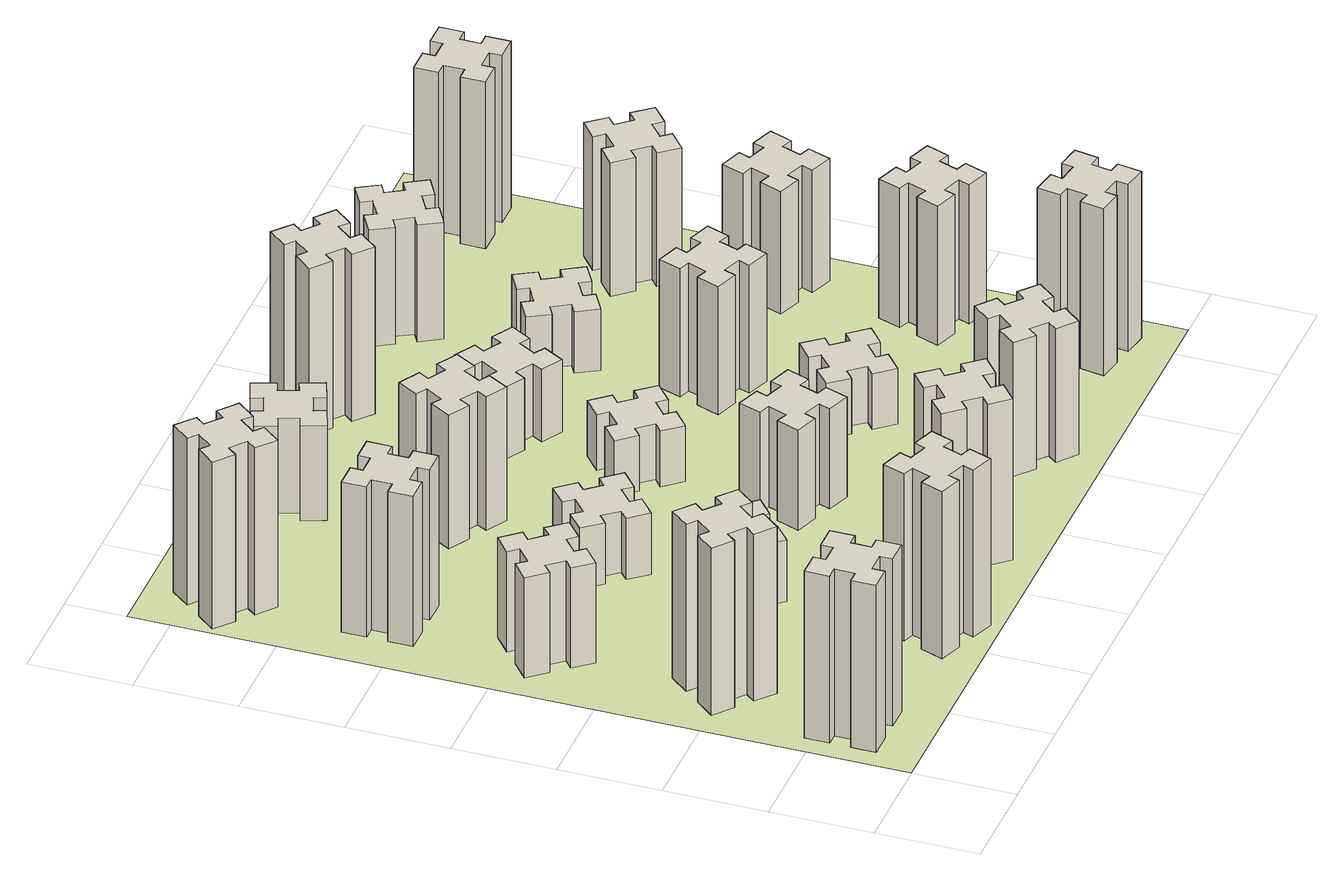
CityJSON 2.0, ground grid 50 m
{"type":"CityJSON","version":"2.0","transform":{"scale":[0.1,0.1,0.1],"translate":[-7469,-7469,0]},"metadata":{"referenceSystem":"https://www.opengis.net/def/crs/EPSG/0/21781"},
"CityObjects":{
"building1":{"type":"Building","attributes":{"class":"1000","function":"1000","usage":"1000","yearOfConstruction":2016,"roofType":"1000","measuredHeight":90,"storeysAboveGround":30,"storeysBelowGround":0},"geometry":[{"type":"Solid","lod":"1","boundaries":[[[[0,1,2,3,4,5,6,7,8,9,10,11,12,13,14,15,16,17,18,19]],[[17,16,20,21]],[[16,15,22,20]],[[15,14,23,22]],[[14,13,24,23]],[[13,12,25,24]],[[12,11,26,25]],[[11,10,27,26]],[[10,9,28,27]],[[9,8,29,28]],[[8,7,30,29]],[[7,6,31,30]],[[6,5,32,31]],[[5,4,33,32]],[[4,3,34,33]],[[3,2,35,34]],[[2,1,36,35]],[[1,0,37,36]],[[0,19,38,37]],[[19,18,39,38]],[[18,17,21,39]],[[24,25,26,27,28,29,30,31,32,33,34,35,36,37,38,39,21,20,22,23]]]]}]},
"building2":{"type":"Building","attributes":{"class":"1000","function":"1000","usage":"1000","yearOfConstruction":2016,"roofType":"1000","measuredHeight":90,"storeysAboveGround":30,"storeysBelowGround":0},"geometry":[{"type":"Solid","lod":"1","boundaries":[[[[40,41,42,43,44,45,46,47,48,49,50,51,52,53,54,55,56,57,58,59]],[[57,56,60,61]],[[56,55,62,60]],[[55,54,63,62]],[[54,53,64,63]],[[53,52,65,64]],[[52,51,66,65]],[[51,50,67,66]],[[50,49,68,67]],[[49,48,69,68]],[[48,47,70,69]],[[47,46,71,70]],[[46,45,72,71]],[[45,44,73,72]],[[44,43,74,73]],[[43,42,75,74]],[[42,41,76,75]],[[41,40,77,76]],[[40,59,78,77]],[[59,58,79,78]],[[58,57,61,79]],[[64,65,66,67,68,69,70,71,72,73,74,75,76,77,78,79,61,60,62,63]]]]}]},
"building3":{"type":"Building","attributes":{"class":"1000","function":"1000","usage":"1000","yearOfConstruction":2016,"roofType":"1000","measuredHeight":54,"storeysAboveGround":30,"storeysBelowGround":0},"geometry":[{"type":"Solid","lod":"1","boundaries":[[[[80,81,82,83,84,85,86,87,88,89,90,91,92,93,94,95,96,97,98,99]],[[97,96,100,101]],[[96,95,102,100]],[[95,94,103,102]],[[94,93,104,103]],[[93,92,105,104]],[[92,91,106,105]],[[91,90,107,106]],[[90,89,108,107]],[[89,88,109,108]],[[88,87,110,109]],[[87,86,111,110]],[[86,85,112,111]],[[85,84,113,112]],[[84,83,114,113]],[[83,82,115,114]],[[82,81,116,115]],[[81,80,117,116]],[[80,99,118,117]],[[99,98,119,118]],[[98,97,101,119]],[[104,105,106,107,108,109,110,111,112,113,114,115,116,117,118,119,101,100,102,103]]]]}]},
"building4":{"type":"Building","attributes":{"class":"1000","function":"1000","usage":"1000","yearOfConstruction":2016,"roofType":"1000","measuredHeight":81,"storeysAboveGround":30,"storeysBelowGround":0},"geometry":[{"type":"Solid","lod":"1","boundaries":[[[[120,121,122,123,124,125,126,127,128,129,130,131,132,133,134,135,136,137,138,139]],[[137,136,140,141]],[[136,135,142,140]],[[135,134,143,142]],[[134,133,144,143]],[[133,132,145,144]],[[132,131,146,145]],[[131,130,147,146]],[[130,129,148,147]],[[129,128,149,148]],[[128,127,150,149]],[[127,126,151,150]],[[126,125,152,151]],[[125,124,153,152]],[[124,123,154,153]],[[123,122,155,154]],[[122,121,156,155]],[[121,120,157,156]],[[120,139,158,157]],[[139,138,159,158]],[[138,137,141,159]],[[144,145,146,147,148,149,150,151,152,153,154,155,156,157,158,159,141,140,142,143]]]]}]},
"building5":{"type":"Building","attributes":{"class":"1000","function":"1000","usage":"1000","yearOfConstruction":2016,"roofType":"1000","measuredHeight":90,"storeysAboveGround":30,"storeysBelowGround":0},"geometry":[{"type":"Solid","lod":"1","boundaries":[[[[160,161,162,163,164,165,166,167,168,169,170,171,172,173,174,175,176,177,178,179]],[[177,176,180,181]],[[176,175,182,180]],[[175,174,183,182]],[[174,173,184,183]],[[173,172,185,184]],[[172,171,186,185]],[[171,170,187,186]],[[170,169,188,187]],[[169,168,189,188]],[[168,167,190,189]],[[167,166,191,190]],[[166,165,192,191]],[[165,164,193,192]],[[164,163,194,193]],[[163,162,195,194]],[[162,161,196,195]],[[161,160,197,196]],[[160,179,198,197]],[[179,178,199,198]],[[178,177,181,199]],[[184,185,186,187,188,189,190,191,192,193,194,195,196,197,198,199,181,180,182,183]]]]}]},
"building6":{"type":"Building","attributes":{"class":"1000","function":"1000","usage":"1000","yearOfConstruction":2016,"roofType":"1000","measuredHeight":90,"storeysAboveGround":30,"storeysBelowGround":0},"geometry":[{"type":"Solid","lod":"1","boundaries":[[[[200,201,202,203,204,205,206,207,208,209,210,211,212,213,214,215,216,217,218,219]],[[217,216,220,221]],[[216,215,222,220]],[[215,214,223,222]],[[214,213,224,223]],[[213,212,225,224]],[[212,211,226,225]],[[211,210,227,226]],[[210,209,228,227]],[[209,208,229,228]],[[208,207,230,229]],[[207,206,231,230]],[[206,205,232,231]],[[205,204,233,232]],[[204,203,234,233]],[[203,202,235,234]],[[202,201,236,235]],[[201,200,237,236]],[[200,219,238,237]],[[219,218,239,238]],[[218,217,221,239]],[[224,225,226,227,228,229,230,231,232,233,234,235,236,237,238,239,221,220,222,223]]]]}]},
"building7":{"type":"Building","attributes":{"class":"1000","function":"1000","usage":"1000","yearOfConstruction":2016,"roofType":"1000","measuredHeight":33,"storeysAboveGround":30,"storeysBelowGround":0},"geometry":[{"type":"Solid","lod":"1","boundaries":[[[[240,241,242,243,244,245,246,247,248,249,250,251,252,253,254,255,256,257,258,259]],[[257,256,260,261]],[[256,255,262,260]],[[255,254,263,262]],[[254,253,264,263]],[[253,252,265,264]],[[252,251,266,265]],[[251,250,267,266]],[[250,249,268,267]],[[249,248,269,268]],[[248,247,270,269]],[[247,246,271,270]],[[246,245,272,271]],[[245,244,273,272]],[[244,243,274,273]],[[243,242,275,274]],[[242,241,276,275]],[[241,240,277,276]],[[240,259,278,277]],[[259,258,279,278]],[[258,257,261,279]],[[264,265,266,267,268,269,270,271,272,273,274,275,276,277,278,279,261,260,262,263]]]]}]},
"building8":{"type":"Building","attributes":{"class":"1000","function":"1000","usage":"1000","yearOfConstruction":2016,"roofType":"1000","measuredHeight":33,"storeysAboveGround":30,"storeysBelowGround":0},"geometry":[{"type":"Solid","lod":"1","boundaries":[[[[280,281,282,283,284,285,286,287,288,289,290,291,292,293,294,295,296,297,298,299]],[[297,296,300,301]],[[296,295,302,300]],[[295,294,303,302]],[[294,293,304,303]],[[293,292,305,304]],[[292,291,306,305]],[[291,290,307,306]],[[290,289,308,307]],[[289,288,309,308]],[[288,287,310,309]],[[287,286,311,310]],[[286,285,312,311]],[[285,284,313,312]],[[284,283,314,313]],[[283,282,315,314]],[[282,281,316,315]],[[281,280,317,316]],[[280,299,318,317]],[[299,298,319,318]],[[298,297,301,319]],[[304,305,306,307,308,309,310,311,312,313,314,315,316,317,318,319,301,300,302,303]]]]}]},
"building9":{"type":"Building","attributes":{"class":"1000","function":"1000","usage":"1000","yearOfConstruction":2016,"roofType":"1000","measuredHeight":87,"storeysAboveGround":30,"storeysBelowGround":0},"geometry":[{"type":"Solid","lod":"1","boundaries":[[[[320,321,322,323,324,325,326,327,328,329,330,331,332,333,334,335,336,337,338,339]],[[337,336,340,341]],[[336,335,342,340]],[[335,334,343,342]],[[334,333,344,343]],[[333,332,345,344]],[[332,331,346,345]],[[331,330,347,346]],[[330,329,348,347]],[[329,328,349,348]],[[328,327,350,349]],[[327,326,351,350]],[[326,325,352,351]],[[325,324,353,352]],[[324,323,354,353]],[[323,322,355,354]],[[322,321,356,355]],[[321,320,357,356]],[[320,339,358,357]],[[339,338,359,358]],[[338,337,341,359]],[[344,345,346,347,348,349,350,351,352,353,354,355,356,357,358,359,341,340,342,343]]]]}]},
"building10":{"type":"Building","attributes":{"class":"1000","function":"1000","usage":"1000","yearOfConstruction":2016,"roofType":"1000","measuredHeight":72,"storeysAboveGround":30,"storeysBelowGround":0},"geometry":[{"type":"Solid","lod":"1","boundaries":[[[[360,361,362,363,364,365,366,367,368,369,370,371,372,373,374,375,376,377,378,379]],[[377,376,380,381]],[[376,375,382,380]],[[375,374,383,382]],[[374,373,384,383]],[[373,372,385,384]],[[372,371,386,385]],[[371,370,387,386]],[[370,369,388,387]],[[369,368,389,388]],[[368,367,390,389]],[[367,366,391,390]],[[366,365,392,391]],[[365,364,393,392]],[[364,363,394,393]],[[363,362,395,394]],[[362,361,396,395]],[[361,360,397,396]],[[360,379,398,397]],[[379,378,399,398]],[[378,377,381,399]],[[384,385,386,387,388,389,390,391,392,393,394,395,396,397,398,399,381,380,382,383]]]]}]},
"building11":{"type":"Building","attributes":{"class":"1000","function":"1000","usage":"1000","yearOfConstruction":2016,"roofType":"1000","measuredHeight":51,"storeysAboveGround":30,"storeysBelowGround":0},"geometry":[{"type":"Solid","lod":"1","boundaries":[[[[400,401,402,403,404,405,406,407,408,409,410,411,412,413,414,415,416,417,418,419]],[[417,416,420,421]],[[416,415,422,420]],[[415,414,423,422]],[[414,413,424,423]],[[413,412,425,424]],[[412,411,426,425]],[[411,410,427,426]],[[410,409,428,427]],[[409,408,429,428]],[[408,407,430,429]],[[407,406,431,430]],[[406,405,432,431]],[[405,404,433,432]],[[404,403,434,433]],[[403,402,435,434]],[[402,401,436,435]],[[401,400,437,436]],[[400,419,438,437]],[[419,418,439,438]],[[418,417,421,439]],[[424,425,426,427,428,429,430,431,432,433,434,435,436,437,438,439,421,420,422,423]]]]}]},
"building12":{"type":"Building","attributes":{"class":"1000","function":"1000","usage":"1000","yearOfConstruction":2016,"roofType":"1000","measuredHeight":54,"storeysAboveGround":30,"storeysBelowGround":0},"geometry":[{"type":"Solid","lod":"1","boundaries":[[[[440,441,442,443,444,445,446,447,448,449,450,451,452,453,454,455,456,457,458,459]],[[457,456,460,461]],[[456,455,462,460]],[[455,454,463,462]],[[454,453,464,463]],[[453,452,465,464]],[[452,451,466,465]],[[451,450,467,466]],[[450,449,468,467]],[[449,448,469,468]],[[448,447,470,469]],[[447,446,471,470]],[[446,445,472,471]],[[445,444,473,472]],[[444,443,474,473]],[[443,442,475,474]],[[442,441,476,475]],[[441,440,477,476]],[[440,459,478,477]],[[459,458,479,478]],[[458,457,461,479]],[[464,465,466,467,468,469,470,471,472,473,474,475,476,477,478,479,461,460,462,463]]]]}]},
"building13":{"type":"Building","attributes":{"class":"1000","function":"1000","usage":"1000","yearOfConstruction":2016,"roofType":"1000","measuredHeight":30,"storeysAboveGround":30,"storeysBelowGround":0},"geometry":[{"type":"Solid","lod":"1","boundaries":[[[[480,481,482,483,484,485,486,487,488,489,490,491,492,493,494,495,496,497,498,499]],[[497,496,500,501]],[[496,495,502,500]],[[495,494,503,502]],[[494,493,504,503]],[[493,492,505,504]],[[492,491,506,505]],[[491,490,507,506]],[[490,489,508,507]],[[489,488,509,508]],[[488,487,510,509]],[[487,486,511,510]],[[486,485,512,511]],[[485,484,513,512]],[[484,483,514,513]],[[483,482,515,514]],[[482,481,516,515]],[[481,480,517,516]],[[480,499,518,517]],[[499,498,519,518]],[[498,497,501,519]],[[504,505,506,507,508,509,510,511,512,513,514,515,516,517,518,519,501,500,502,503]]]]}]},
"building14":{"type":"Building","attributes":{"class":"1000","function":"1000","usage":"1000","yearOfConstruction":2016,"roofType":"1000","measuredHeight":72,"storeysAboveGround":30,"storeysBelowGround":0},"geometry":[{"type":"Solid","lod":"1","boundaries":[[[[520,521,522,523,524,525,526,527,528,529,530,531,532,533,534,535,536,537,538,539]],[[537,536,540,541]],[[536,535,542,540]],[[535,534,543,542]],[[534,533,544,543]],[[533,532,545,544]],[[532,531,546,545]],[[531,530,547,546]],[[530,529,548,547]],[[529,528,549,548]],[[528,527,550,549]],[[527,526,551,550]],[[526,525,552,551]],[[525,524,553,552]],[[524,523,554,553]],[[523,522,555,554]],[[522,521,556,555]],[[521,520,557,556]],[[520,539,558,557]],[[539,538,559,558]],[[538,537,541,559]],[[544,545,546,547,548,549,550,551,552,553,554,555,556,557,558,559,541,540,542,543]]]]}]},
"building15":{"type":"Building","attributes":{"class":"1000","function":"1000","usage":"1000","yearOfConstruction":2016,"roofType":"1000","measuredHeight":39,"storeysAboveGround":30,"storeysBelowGround":0},"geometry":[{"type":"Solid","lod":"1","boundaries":[[[[560,561,562,563,564,565,566,567,568,569,570,571,572,573,574,575,576,577,578,579]],[[577,576,580,581]],[[576,575,582,580]],[[575,574,583,582]],[[574,573,584,583]],[[573,572,585,584]],[[572,571,586,585]],[[571,570,587,586]],[[570,569,588,587]],[[569,568,589,588]],[[568,567,590,589]],[[567,566,591,590]],[[566,565,592,591]],[[565,564,593,592]],[[564,563,594,593]],[[563,562,595,594]],[[562,561,596,595]],[[561,560,597,596]],[[560,579,598,597]],[[579,578,599,598]],[[578,577,581,599]],[[584,585,586,587,588,589,590,591,592,593,594,595,596,597,598,599,581,580,582,583]]]]}]},
"building16":{"type":"Building","attributes":{"class":"1000","function":"1000","usage":"1000","yearOfConstruction":2016,"roofType":"1000","measuredHeight":90,"storeysAboveGround":30,"storeysBelowGround":0},"geometry":[{"type":"Solid","lod":"1","boundaries":[[[[600,601,602,603,604,605,606,607,608,609,610,611,612,613,614,615,616,617,618,619]],[[617,616,620,621]],[[616,615,622,620]],[[615,614,623,622]],[[614,613,624,623]],[[613,612,625,624]],[[612,611,626,625]],[[611,610,627,626]],[[610,609,628,627]],[[609,608,629,628]],[[608,607,630,629]],[[607,606,631,630]],[[606,605,632,631]],[[605,604,633,632]],[[604,603,634,633]],[[603,602,635,634]],[[602,601,636,635]],[[601,600,637,636]],[[600,619,638,637]],[[619,618,639,638]],[[618,617,621,639]],[[624,625,626,627,628,629,630,631,632,633,634,635,636,637,638,639,621,620,622,623]]]]}]},
"building17":{"type":"Building","attributes":{"class":"1000","function":"1000","usage":"1000","yearOfConstruction":2016,"roofType":"1000","measuredHeight":30,"storeysAboveGround":30,"storeysBelowGround":0},"geometry":[{"type":"Solid","lod":"1","boundaries":[[[[640,641,642,643,644,645,646,647,648,649,650,651,652,653,654,655,656,657,658,659]],[[657,656,660,661]],[[656,655,662,660]],[[655,654,663,662]],[[654,653,664,663]],[[653,652,665,664]],[[652,651,666,665]],[[651,650,667,666]],[[650,649,668,667]],[[649,648,669,668]],[[648,647,670,669]],[[647,646,671,670]],[[646,645,672,671]],[[645,644,673,672]],[[644,643,674,673]],[[643,642,675,674]],[[642,641,676,675]],[[641,640,677,676]],[[640,659,678,677]],[[659,658,679,678]],[[658,657,661,679]],[[664,665,666,667,668,669,670,671,672,673,674,675,676,677,678,679,661,660,662,663]]]]}]},
"building18":{"type":"Building","attributes":{"class":"1000","function":"1000","usage":"1000","yearOfConstruction":2016,"roofType":"1000","measuredHeight":69,"storeysAboveGround":30,"storeysBelowGround":0},"geometry":[{"type":"Solid","lod":"1","boundaries":[[[[680,681,682,683,684,685,686,687,688,689,690,691,692,693,694,695,696,697,698,699]],[[697,696,700,701]],[[696,695,702,700]],[[695,694,703,702]],[[694,693,704,703]],[[693,692,705,704]],[[692,691,706,705]],[[691,690,707,706]],[[690,689,708,707]],[[689,688,709,708]],[[688,687,710,709]],[[687,686,711,710]],[[686,685,712,711]],[[685,684,713,712]],[[684,683,714,713]],[[683,682,715,714]],[[682,681,716,715]],[[681,680,717,716]],[[680,699,718,717]],[[699,698,719,718]],[[698,697,701,719]],[[704,705,706,707,708,709,710,711,712,713,714,715,716,717,718,719,701,700,702,703]]]]}]},
"building19":{"type":"Building","attributes":{"class":"1000","function":"1000","usage":"1000","yearOfConstruction":2016,"roofType":"1000","measuredHeight":33,"storeysAboveGround":30,"storeysBelowGround":0},"geometry":[{"type":"Solid","lod":"1","boundaries":[[[[720,721,722,723,724,725,726,727,728,729,730,731,732,733,734,735,736,737,738,739]],[[737,736,740,741]],[[736,735,742,740]],[[735,734,743,742]],[[734,733,744,743]],[[733,732,745,744]],[[732,731,746,745]],[[731,730,747,746]],[[730,729,748,747]],[[729,728,749,748]],[[728,727,750,749]],[[727,726,751,750]],[[726,725,752,751]],[[725,724,753,752]],[[724,723,754,753]],[[723,722,755,754]],[[722,721,756,755]],[[721,720,757,756]],[[720,739,758,757]],[[739,738,759,758]],[[738,737,741,759]],[[744,745,746,747,748,749,750,751,752,753,754,755,756,757,758,759,741,740,742,743]]]]}]},
"building20":{"type":"Building","attributes":{"class":"1000","function":"1000","usage":"1000","yearOfConstruction":2016,"roofType":"1000","measuredHeight":90,"storeysAboveGround":30,"storeysBelowGround":0},"geometry":[{"type":"Solid","lod":"1","boundaries":[[[[760,761,762,763,764,765,766,767,768,769,770,771,772,773,774,775,776,777,778,779]],[[777,776,780,781]],[[776,775,782,780]],[[775,774,783,782]],[[774,773,784,783]],[[773,772,785,784]],[[772,771,786,785]],[[771,770,787,786]],[[770,769,788,787]],[[769,768,789,788]],[[768,767,790,789]],[[767,766,791,790]],[[766,765,792,791]],[[765,764,793,792]],[[764,763,794,793]],[[763,762,795,794]],[[762,761,796,795]],[[761,760,797,796]],[[760,779,798,797]],[[779,778,799,798]],[[778,777,781,799]],[[784,785,786,787,788,789,790,791,792,793,794,795,796,797,798,799,781,780,782,783]]]]}]},
"building21":{"type":"Building","attributes":{"class":"1000","function":"1000","usage":"1000","yearOfConstruction":2016,"roofType":"1000","measuredHeight":63,"storeysAboveGround":30,"storeysBelowGround":0},"geometry":[{"type":"Solid","lod":"1","boundaries":[[[[800,801,802,803,804,805,806,807,808,809,810,811,812,813,814,815,816,817,818,819]],[[817,816,820,821]],[[816,815,822,820]],[[815,814,823,822]],[[814,813,824,823]],[[813,812,825,824]],[[812,811,826,825]],[[811,810,827,826]],[[810,809,828,827]],[[809,808,829,828]],[[808,807,830,829]],[[807,806,831,830]],[[806,805,832,831]],[[805,804,833,832]],[[804,803,834,833]],[[803,802,835,834]],[[802,801,836,835]],[[801,800,837,836]],[[800,819,838,837]],[[819,818,839,838]],[[818,817,821,839]],[[824,825,826,827,828,829,830,831,832,833,834,835,836,837,838,839,821,820,822,823]]]]}]},
"building22":{"type":"Building","attributes":{"class":"1000","function":"1000","usage":"1000","yearOfConstruction":2016,"roofType":"1000","measuredHeight":75,"storeysAboveGround":30,"storeysBelowGround":0},"geometry":[{"type":"Solid","lod":"1","boundaries":[[[[840,841,842,843,844,845,846,847,848,849,850,851,852,853,854,855,856,857,858,859]],[[857,856,860,861]],[[856,855,862,860]],[[855,854,863,862]],[[854,853,864,863]],[[853,852,865,864]],[[852,851,866,865]],[[851,850,867,866]],[[850,849,868,867]],[[849,848,869,868]],[[848,847,870,869]],[[847,846,871,870]],[[846,845,872,871]],[[845,844,873,872]],[[844,843,874,873]],[[843,842,875,874]],[[842,841,876,875]],[[841,840,877,876]],[[840,859,878,877]],[[859,858,879,878]],[[858,857,861,879]],[[864,865,866,867,868,869,870,871,872,873,874,875,876,877,878,879,861,860,862,863]]]]}]},
"building23":{"type":"Building","attributes":{"class":"1000","function":"1000","usage":"1000","yearOfConstruction":2016,"roofType":"1000","measuredHeight":66,"storeysAboveGround":30,"storeysBelowGround":0},"geometry":[{"type":"Solid","lod":"1","boundaries":[[[[880,881,882,883,884,885,886,887,888,889,890,891,892,893,894,895,896,897,898,899]],[[897,896,900,901]],[[896,895,902,900]],[[895,894,903,902]],[[894,893,904,903]],[[893,892,905,904]],[[892,891,906,905]],[[891,890,907,906]],[[890,889,908,907]],[[889,888,909,908]],[[888,887,910,909]],[[887,886,911,910]],[[886,885,912,911]],[[885,884,913,912]],[[884,883,914,913]],[[883,882,915,914]],[[882,881,916,915]],[[881,880,917,916]],[[880,899,918,917]],[[899,898,919,918]],[[898,897,901,919]],[[904,905,906,907,908,909,910,911,912,913,914,915,916,917,918,919,901,900,902,903]]]]}]},
"building24":{"type":"Building","attributes":{"class":"1000","function":"1000","usage":"1000","yearOfConstruction":2016,"roofType":"1000","measuredHeight":72,"storeysAboveGround":30,"storeysBelowGround":0},"geometry":[{"type":"Solid","lod":"1","boundaries":[[[[920,921,922,923,924,925,926,927,928,929,930,931,932,933,934,935,936,937,938,939]],[[937,936,940,941]],[[936,935,942,940]],[[935,934,943,942]],[[934,933,944,943]],[[933,932,945,944]],[[932,931,946,945]],[[931,930,947,946]],[[930,929,948,947]],[[929,928,949,948]],[[928,927,950,949]],[[927,926,951,950]],[[926,925,952,951]],[[925,924,953,952]],[[924,923,954,953]],[[923,922,955,954]],[[922,921,956,955]],[[921,920,957,956]],[[920,939,958,957]],[[939,938,959,958]],[[938,937,941,959]],[[944,945,946,947,948,949,950,951,952,953,954,955,956,957,958,959,941,940,942,943]]]]}]},
"building25":{"type":"Building","attributes":{"class":"1000","function":"1000","usage":"1000","yearOfConstruction":2016,"roofType":"1000","measuredHeight":90,"storeysAboveGround":30,"storeysBelowGround":0},"geometry":[{"type":"Solid","lod":"1","boundaries":[[[[960,961,962,963,964,965,966,967,968,969,970,971,972,973,974,975,976,977,978,979]],[[977,976,980,981]],[[976,975,982,980]],[[975,974,983,982]],[[974,973,984,983]],[[973,972,985,984]],[[972,971,986,985]],[[971,970,987,986]],[[970,969,988,987]],[[969,968,989,988]],[[968,967,990,989]],[[967,966,991,990]],[[966,965,992,991]],[[965,964,993,992]],[[964,963,994,993]],[[963,962,995,994]],[[962,961,996,995]],[[961,960,997,996]],[[960,979,998,997]],[[979,978,999,998]],[[978,977,981,999]],[[984,985,986,987,988,989,990,991,992,993,994,995,996,997,998,999,981,980,982,983]]]]}]},
"landuse1":{"type":"LandUse","attributes":{"name":"plot1","function":"1010"},"geometry":[{"type":"MultiSurface","lod":"1","boundaries":[[[1000,1001,1002,1003]]]}]}
},
"vertices":[
[165,425,0],[165,325,0],[105,325,0],[105,205,0],[225,205,0],[225,265,0],[325,265,0],[325,205,0],[445,205,0],[445,325,0],[385,325,0],[385,425,0],[445,425,0],[445,545,0],[325,545,0],[325,485,0],[225,485,0],[225,545,0],[105,545,0],[105,425,0],[225,485,900],[225,545,900],[325,485,900],[325,545,900],[445,545,900],[445,425,900],[385,425,900],[385,325,900],[445,325,900],[445,205,900],[325,205,900],[325,265,900],[225,265,900],[225,205,900],[105,205,900],[105,325,900],[165,325,900],[165,425,900],[105,425,900],[105,545,900],
[484,1067,0],[408,1132,0],[446,1178,0],[354,1255,0],[277,1163,0],[323,1124,0],[259,1048,0],[213,1086,0],[136,994,0],[228,917,0],[266,963,0],[343,899,0],[304,853,0],[396,776,0],[473,868,0],[427,906,0],[492,983,0],[538,944,0],[615,1036,0],[523,1113,0],[492,983,900],[538,944,900],[427,906,900],[473,868,900],[396,776,900],[304,853,900],[343,899,900],[266,963,900],[228,917,900],[136,994,900],[213,1086,900],[259,1048,900],[323,1124,900],[277,1163,900],[354,1255,900],[446,1178,900],[408,1132,900],[484,1067,900],[523,1113,900],[615,1036,900],
[492,1888,0],[427,1964,0],[473,2003,0],[396,2095,0],[304,2018,0],[343,1972,0],[266,1907,0],[228,1953,0],[136,1876,0],[213,1784,0],[259,1823,0],[323,1746,0],[277,1708,0],[354,1616,0],[446,1693,0],[408,1739,0],[484,1803,0],[523,1757,0],[615,1834,0],[538,1926,0],[484,1803,540],[523,1757,540],[408,1739,540],[446,1693,540],[354,1616,540],[277,1708,540],[323,1746,540],[259,1823,540],[213,1784,540],[136,1876,540],[228,1953,540],[266,1907,540],[343,1972,540],[304,2018,540],[396,2095,540],[473,2003,540],[427,1964,540],[492,1888,540],[538,1926,540],[615,1834,540],
[485,2545,0],[485,2645,0],[545,2645,0],[545,2765,0],[425,2765,0],[425,2705,0],[325,2705,0],[325,2765,0],[205,2765,0],[205,2645,0],[265,2645,0],[265,2545,0],[205,2545,0],[205,2425,0],[325,2425,0],[325,2485,0],[425,2485,0],[425,2425,0],[545,2425,0],[545,2545,0],[425,2485,810],[425,2425,810],[325,2485,810],[325,2425,810],[205,2425,810],[205,2545,810],[265,2545,810],[265,2645,810],[205,2645,810],[205,2765,810],[325,2765,810],[325,2705,810],[425,2705,810],[425,2765,810],[545,2765,810],[545,2645,810],[485,2645,810],[485,2545,810],[545,2545,810],[545,2425,810],
[1029,360,0],[995,266,0],[939,287,0],[897,174,0],[1010,133,0],[1031,189,0],[1125,155,0],[1104,99,0],[1217,57,0],[1258,170,0],[1202,191,0],[1236,285,0],[1292,264,0],[1333,377,0],[1220,418,0],[1200,362,0],[1106,396,0],[1127,452,0],[1014,493,0],[973,380,0],[1106,396,900],[1127,452,900],[1200,362,900],[1220,418,900],[1333,377,900],[1292,264,900],[1236,285,900],[1202,191,900],[1258,170,900],[1217,57,900],[1104,99,900],[1125,155,900],[1031,189,900],[1010,133,900],[897,174,900],[939,287,900],[995,266,900],[1029,360,900],[973,380,900],[1014,493,900],
[384,3387,0],[308,3452,0],[346,3498,0],[254,3575,0],[177,3483,0],[223,3444,0],[159,3368,0],[113,3406,0],[36,3314,0],[128,3237,0],[166,3283,0],[243,3219,0],[204,3173,0],[296,3096,0],[373,3188,0],[327,3226,0],[392,3303,0],[438,3264,0],[515,3356,0],[423,3433,0],[392,3303,900],[438,3264,900],[327,3226,900],[373,3188,900],[296,3096,900],[204,3173,900],[243,3219,900],[166,3283,900],[128,3237,900],[36,3314,900],[113,3406,900],[159,3368,900],[223,3444,900],[177,3483,900],[254,3575,900],[346,3498,900],[308,3452,900],[384,3387,900],[423,3433,900],[515,3356,900],
[1083,1332,0],[1006,1267,0],[968,1313,0],[876,1236,0],[953,1144,0],[999,1183,0],[1063,1106,0],[1017,1068,0],[1094,976,0],[1186,1053,0],[1148,1099,0],[1224,1163,0],[1263,1117,0],[1355,1194,0],[1278,1286,0],[1232,1248,0],[1167,1324,0],[1213,1363,0],[1136,1455,0],[1044,1378,0],[1167,1324,330],[1213,1363,330],[1232,1248,330],[1278,1286,330],[1355,1194,330],[1263,1117,330],[1224,1163,330],[1148,1099,330],[1186,1053,330],[1094,976,330],[1017,1068,330],[1063,1106,330],[999,1183,330],[953,1144,330],[876,1236,330],[968,1313,330],[1006,1267,330],[1083,1332,330],[1044,1378,330],[1136,1455,330],
[1083,1972,0],[1006,1907,0],[968,1953,0],[876,1876,0],[953,1784,0],[999,1823,0],[1063,1746,0],[1017,1708,0],[1094,1616,0],[1186,1693,0],[1148,1739,0],[1224,1803,0],[1263,1757,0],[1355,1834,0],[1278,1926,0],[1232,1888,0],[1167,1964,0],[1213,2003,0],[1136,2095,0],[1044,2018,0],[1167,1964,330],[1213,2003,330],[1232,1888,330],[1278,1926,330],[1355,1834,330],[1263,1757,330],[1224,1803,330],[1148,1739,330],[1186,1693,330],[1094,1616,330],[1017,1708,330],[1063,1746,330],[999,1823,330],[953,1784,330],[876,1876,330],[968,1953,330],[1006,1907,330],[1083,1972,330],[1044,2018,330],[1136,2095,330],
[1639,343,0],[1703,266,0],[1657,228,0],[1734,136,0],[1826,213,0],[1788,259,0],[1864,323,0],[1903,277,0],[1995,354,0],[1918,446,0],[1872,408,0],[1807,484,0],[1853,523,0],[1776,615,0],[1684,538,0],[1723,492,0],[1646,427,0],[1608,473,0],[1516,396,0],[1593,304,0],[1646,427,870],[1608,473,870],[1723,492,870],[1684,538,870],[1776,615,870],[1853,523,870],[1807,484,870],[1872,408,870],[1918,446,870],[1995,354,870],[1903,277,870],[1864,323,870],[1788,259,870],[1826,213,870],[1734,136,870],[1657,228,870],[1703,266,870],[1639,343,870],[1593,304,870],[1516,396,870],
[1314,2666,0],[1227,2716,0],[1257,2768,0],[1153,2828,0],[1093,2724,0],[1145,2694,0],[1095,2607,0],[1043,2637,0],[983,2533,0],[1087,2473,0],[1117,2525,0],[1204,2475,0],[1174,2423,0],[1278,2363,0],[1338,2467,0],[1286,2497,0],[1336,2584,0],[1388,2554,0],[1448,2658,0],[1344,2718,0],[1336,2584,720],[1388,2554,720],[1286,2497,720],[1338,2467,720],[1278,2363,720],[1174,2423,720],[1204,2475,720],[1117,2525,720],[1087,2473,720],[983,2533,720],[1043,2637,720],[1095,2607,720],[1145,2694,720],[1093,2724,720],[1153,2828,720],[1257,2768,720],[1227,2716,720],[1314,2666,720],[1344,2718,720],[1448,2658,720],
[1125,3456,0],[1031,3422,0],[1010,3478,0],[897,3437,0],[939,3324,0],[995,3345,0],[1029,3251,0],[973,3230,0],[1014,3117,0],[1127,3159,0],[1106,3215,0],[1200,3249,0],[1220,3193,0],[1333,3234,0],[1292,3347,0],[1236,3326,0],[1202,3420,0],[1258,3440,0],[1217,3553,0],[1104,3512,0],[1202,3420,510],[1258,3440,510],[1236,3326,510],[1292,3347,510],[1333,3234,510],[1220,3193,510],[1200,3249,510],[1106,3215,510],[1127,3159,510],[1014,3117,510],[973,3230,510],[1029,3251,510],[995,3345,510],[939,3324,510],[897,3437,510],[1010,3478,510],[1031,3422,510],[1125,3456,510],[1104,3512,510],[1217,3553,510],
[1769,1300,0],[1735,1206,0],[1679,1227,0],[1637,1114,0],[1750,1073,0],[1771,1129,0],[1865,1095,0],[1844,1039,0],[1957,997,0],[1998,1110,0],[1942,1131,0],[1976,1225,0],[2032,1204,0],[2073,1317,0],[1960,1358,0],[1940,1302,0],[1846,1336,0],[1867,1392,0],[1754,1433,0],[1713,1320,0],[1846,1336,540],[1867,1392,540],[1940,1302,540],[1960,1358,540],[2073,1317,540],[2032,1204,540],[1976,1225,540],[1942,1131,540],[1998,1110,540],[1957,997,540],[1844,1039,540],[1865,1095,540],[1771,1129,540],[1750,1073,540],[1637,1114,540],[1679,1227,540],[1735,1206,540],[1769,1300,540],[1713,1320,540],[1754,1433,540],
[1972,1988,0],[1907,2064,0],[1953,2103,0],[1876,2195,0],[1784,2118,0],[1823,2072,0],[1746,2007,0],[1708,2053,0],[1616,1976,0],[1693,1884,0],[1739,1923,0],[1803,1846,0],[1757,1808,0],[1834,1716,0],[1926,1793,0],[1888,1839,0],[1964,1903,0],[2003,1857,0],[2095,1934,0],[2018,2026,0],[1964,1903,300],[2003,1857,300],[1888,1839,300],[1926,1793,300],[1834,1716,300],[1757,1808,300],[1803,1846,300],[1739,1923,300],[1693,1884,300],[1616,1976,300],[1708,2053,300],[1746,2007,300],[1823,2072,300],[1784,2118,300],[1876,2195,300],[1953,2103,300],[1907,2064,300],[1972,1988,300],[2018,2026,300],[2095,1934,300],
[2486,323,0],[2563,259,0],[2524,213,0],[2616,136,0],[2693,228,0],[2647,266,0],[2712,343,0],[2758,304,0],[2835,396,0],[2743,473,0],[2704,427,0],[2628,492,0],[2666,538,0],[2574,615,0],[2497,523,0],[2543,484,0],[2479,408,0],[2433,446,0],[2356,354,0],[2448,277,0],[2479,408,720],[2433,446,720],[2543,484,720],[2497,523,720],[2574,615,720],[2666,538,720],[2628,492,720],[2704,427,720],[2743,473,720],[2835,396,720],[2758,304,720],[2712,343,720],[2647,266,720],[2693,228,720],[2616,136,720],[2524,213,720],[2563,259,720],[2486,323,720],[2448,277,720],[2356,354,720],
[2026,2497,0],[2076,2584,0],[2128,2554,0],[2188,2658,0],[2084,2718,0],[2054,2666,0],[1967,2716,0],[1997,2768,0],[1893,2828,0],[1833,2724,0],[1885,2694,0],[1835,2607,0],[1783,2637,0],[1723,2533,0],[1827,2473,0],[1857,2525,0],[1944,2475,0],[1914,2423,0],[2018,2363,0],[2078,2467,0],[1944,2475,390],[1914,2423,390],[1857,2525,390],[1827,2473,390],[1723,2533,390],[1783,2637,390],[1835,2607,390],[1885,2694,390],[1833,2724,390],[1893,2828,390],[1997,2768,390],[1967,2716,390],[2054,2666,390],[2084,2718,390],[2188,2658,390],[2128,2554,390],[2076,2584,390],[2026,2497,390],[2078,2467,390],[2018,2363,390],
[1746,3383,0],[1823,3319,0],[1784,3273,0],[1876,3196,0],[1953,3288,0],[1907,3326,0],[1972,3403,0],[2018,3364,0],[2095,3456,0],[2003,3533,0],[1964,3487,0],[1888,3552,0],[1926,3598,0],[1834,3675,0],[1757,3583,0],[1803,3544,0],[1739,3468,0],[1693,3506,0],[1616,3414,0],[1708,3337,0],[1739,3468,900],[1693,3506,900],[1803,3544,900],[1757,3583,900],[1834,3675,900],[1926,3598,900],[1888,3552,900],[1964,3487,900],[2003,3533,900],[2095,3456,900],[2018,3364,900],[1972,3403,900],[1907,3326,900],[1953,3288,900],[1876,3196,900],[1784,3273,900],[1823,3319,900],[1746,3383,900],[1708,3337,900],[1616,3414,900],
[2628,1099,0],[2704,1163,0],[2743,1117,0],[2835,1194,0],[2758,1286,0],[2712,1248,0],[2647,1324,0],[2693,1363,0],[2616,1455,0],[2524,1378,0],[2563,1332,0],[2486,1267,0],[2448,1313,0],[2356,1236,0],[2433,1144,0],[2479,1183,0],[2543,1106,0],[2497,1068,0],[2574,976,0],[2666,1053,0],[2543,1106,300],[2497,1068,300],[2479,1183,300],[2433,1144,300],[2356,1236,300],[2448,1313,300],[2486,1267,300],[2563,1332,300],[2524,1378,300],[2616,1455,300],[2693,1363,300],[2647,1324,300],[2712,1248,300],[2758,1286,300],[2835,1194,300],[2743,1117,300],[2704,1163,300],[2628,1099,300],[2666,1053,300],[2574,976,300],
[2682,1771,0],[2716,1865,0],[2772,1844,0],[2813,1957,0],[2700,1998,0],[2680,1942,0],[2586,1976,0],[2607,2032,0],[2494,2073,0],[2453,1960,0],[2509,1940,0],[2475,1846,0],[2419,1867,0],[2377,1754,0],[2490,1713,0],[2511,1769,0],[2605,1735,0],[2584,1679,0],[2697,1637,0],[2738,1750,0],[2605,1735,690],[2584,1679,690],[2511,1769,690],[2490,1713,690],[2377,1754,690],[2419,1867,690],[2475,1846,690],[2509,1940,690],[2453,1960,690],[2494,2073,690],[2607,2032,690],[2586,1976,690],[2680,1942,690],[2700,1998,690],[2813,1957,690],[2772,1844,690],[2716,1865,690],[2682,1771,690],[2738,1750,690],[2697,1637,690],
[2475,2584,0],[2525,2497,0],[2473,2467,0],[2533,2363,0],[2637,2423,0],[2607,2475,0],[2694,2525,0],[2724,2473,0],[2828,2533,0],[2768,2637,0],[2716,2607,0],[2666,2694,0],[2718,2724,0],[2658,2828,0],[2554,2768,0],[2584,2716,0],[2497,2666,0],[2467,2718,0],[2363,2658,0],[2423,2554,0],[2497,2666,330],[2467,2718,330],[2584,2716,330],[2554,2768,330],[2658,2828,330],[2718,2724,330],[2666,2694,330],[2716,2607,330],[2768,2637,330],[2828,2533,330],[2724,2473,330],[2694,2525,330],[2607,2475,330],[2637,2423,330],[2533,2363,330],[2473,2467,330],[2525,2497,330],[2475,2584,330],[2423,2554,330],[2363,2658,330],
[3504,475,0],[3405,492,0],[3416,551,0],[3297,572,0],[3277,454,0],[3336,444,0],[3318,345,0],[3259,356,0],[3238,237,0],[3357,217,0],[3367,276,0],[3465,258,0],[3455,199,0],[3573,178,0],[3594,297,0],[3535,307,0],[3552,405,0],[3611,395,0],[3632,513,0],[3514,534,0],[3552,405,900],[3611,395,900],[3535,307,900],[3594,297,900],[3573,178,900],[3455,199,900],[3465,258,900],[3367,276,900],[3357,217,900],[3238,237,900],[3259,356,900],[3318,345,900],[3336,444,900],[3277,454,900],[3297,572,900],[3416,551,900],[3405,492,900],[3504,475,900],[3514,534,900],[3632,513,900],
[2716,3347,0],[2666,3434,0],[2718,3464,0],[2658,3568,0],[2554,3508,0],[2584,3456,0],[2497,3406,0],[2467,3458,0],[2363,3398,0],[2423,3294,0],[2475,3324,0],[2525,3237,0],[2473,3207,0],[2533,3103,0],[2637,3163,0],[2607,3215,0],[2694,3265,0],[2724,3213,0],[2828,3273,0],[2768,3377,0],[2694,3265,630],[2724,3213,630],[2607,3215,630],[2637,3163,630],[2533,3103,630],[2473,3207,630],[2525,3237,630],[2475,3324,630],[2423,3294,630],[2363,3398,630],[2467,3458,630],[2497,3406,630],[2584,3456,630],[2554,3508,630],[2658,3568,630],[2718,3464,630],[2666,3434,630],[2716,3347,630],[2768,3377,630],[2828,3273,630],
[3351,1029,0],[3445,995,0],[3424,939,0],[3537,897,0],[3578,1010,0],[3522,1031,0],[3556,1125,0],[3612,1104,0],[3653,1217,0],[3540,1258,0],[3520,1202,0],[3426,1236,0],[3447,1292,0],[3334,1333,0],[3293,1220,0],[3349,1200,0],[3315,1106,0],[3259,1127,0],[3217,1014,0],[3330,973,0],[3315,1106,750],[3259,1127,750],[3349,1200,750],[3293,1220,750],[3334,1333,750],[3447,1292,750],[3426,1236,750],[3520,1202,750],[3540,1258,750],[3653,1217,750],[3612,1104,750],[3556,1125,750],[3522,1031,750],[3578,1010,750],[3537,897,750],[3424,939,750],[3445,995,750],[3351,1029,750],[3330,973,750],[3217,1014,750],
[3520,1942,0],[3426,1976,0],[3447,2032,0],[3334,2073,0],[3293,1960,0],[3349,1940,0],[3315,1846,0],[3259,1867,0],[3217,1754,0],[3330,1713,0],[3351,1769,0],[3445,1735,0],[3424,1679,0],[3537,1637,0],[3578,1750,0],[3522,1771,0],[3556,1865,0],[3612,1844,0],[3653,1957,0],[3540,1998,0],[3556,1865,660],[3612,1844,660],[3522,1771,660],[3578,1750,660],[3537,1637,660],[3424,1679,660],[3445,1735,660],[3351,1769,660],[3330,1713,660],[3217,1754,660],[3259,1867,660],[3315,1846,660],[3349,1940,660],[3293,1960,660],[3334,2073,660],[3447,2032,660],[3426,1976,660],[3520,1942,660],[3540,1998,660],[3653,1957,660],
[3219,2463,0],[3283,2386,0],[3237,2348,0],[3314,2256,0],[3406,2333,0],[3368,2379,0],[3444,2443,0],[3483,2397,0],[3575,2474,0],[3498,2566,0],[3452,2528,0],[3387,2604,0],[3433,2643,0],[3356,2735,0],[3264,2658,0],[3303,2612,0],[3226,2547,0],[3188,2593,0],[3096,2516,0],[3173,2424,0],[3226,2547,720],[3188,2593,720],[3303,2612,720],[3264,2658,720],[3356,2735,720],[3433,2643,720],[3387,2604,720],[3452,2528,720],[3498,2566,720],[3575,2474,720],[3483,2397,720],[3444,2443,720],[3368,2379,720],[3406,2333,720],[3314,2256,720],[3237,2348,720],[3283,2386,720],[3219,2463,720],[3173,2424,720],[3096,2516,720],
[3385,3225,0],[3485,3225,0],[3485,3165,0],[3605,3165,0],[3605,3285,0],[3545,3285,0],[3545,3385,0],[3605,3385,0],[3605,3505,0],[3485,3505,0],[3485,3445,0],[3385,3445,0],[3385,3505,0],[3265,3505,0],[3265,3385,0],[3325,3385,0],[3325,3285,0],[3265,3285,0],[3265,3165,0],[3385,3165,0],[3325,3285,900],[3265,3285,900],[3325,3385,900],[3265,3385,900],[3265,3505,900],[3385,3505,900],[3385,3445,900],[3485,3445,900],[3485,3505,900],[3605,3505,900],[3605,3385,900],[3545,3385,900],[3545,3285,900],[3605,3285,900],[3605,3165,900],[3485,3165,900],[3485,3225,900],[3385,3225,900],[3385,3165,900],[3265,3165,900],
[5,3705,0],[3705,3705,0],[3705,5,0],[5,5,0]
]}
